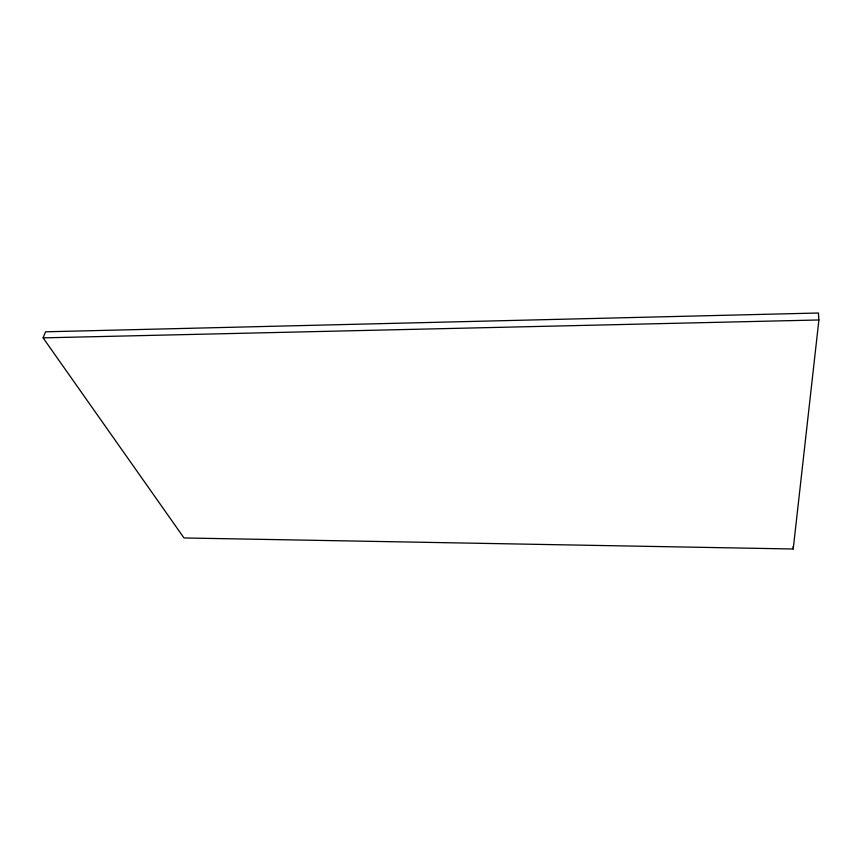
<?xml version="1.0" encoding="UTF-8"?>
<svg xmlns="http://www.w3.org/2000/svg" width="862" height="862" viewBox="0 0 862 862"><rect width="100%" height="100%" fill="white"/><g stroke="black" fill="none" stroke-linecap="round" stroke-linejoin="round"><path stroke-width="1.29" d="M793.223 548.997L818.9 319.974L818.437 313.003L45.557 331.805L43.1 337.872L184.005 537.953L793.223 548.997L793.115 546.562M43.1 337.872L818.9 319.974"/></g></svg>
